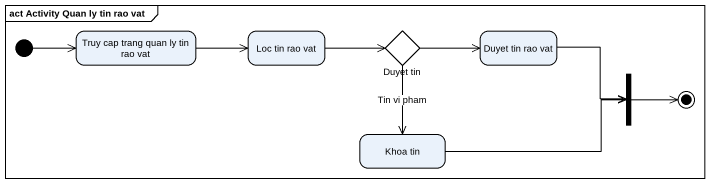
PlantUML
@startuml
mainframe act Activity Quan ly tin rao vat
hide empty description
state "Truy cap trang quan ly tin rao vat" as Truy_cap_trang_quan_ly_tin
state "Loc tin rao vat" as Loc_tin_rao_vat
state "Duyet tin" as Duyet_tin <<choice>>
state "Duyet tin rao vat" as Duyet_tin_rao_vat
state fork1 <<join>>
state "Khoa tin" as Khoa_tin
[*] -right-> Truy_cap_trang_quan_ly_tin
Truy_cap_trang_quan_ly_tin -right-> Loc_tin_rao_vat
Loc_tin_rao_vat -right-> Duyet_tin
Duyet_tin -right-> Duyet_tin_rao_vat
Duyet_tin --> Khoa_tin : Tin vi pham
Duyet_tin_rao_vat -right-> fork1
Khoa_tin -right-> fork1
fork1 -right-> [*]
@enduml
